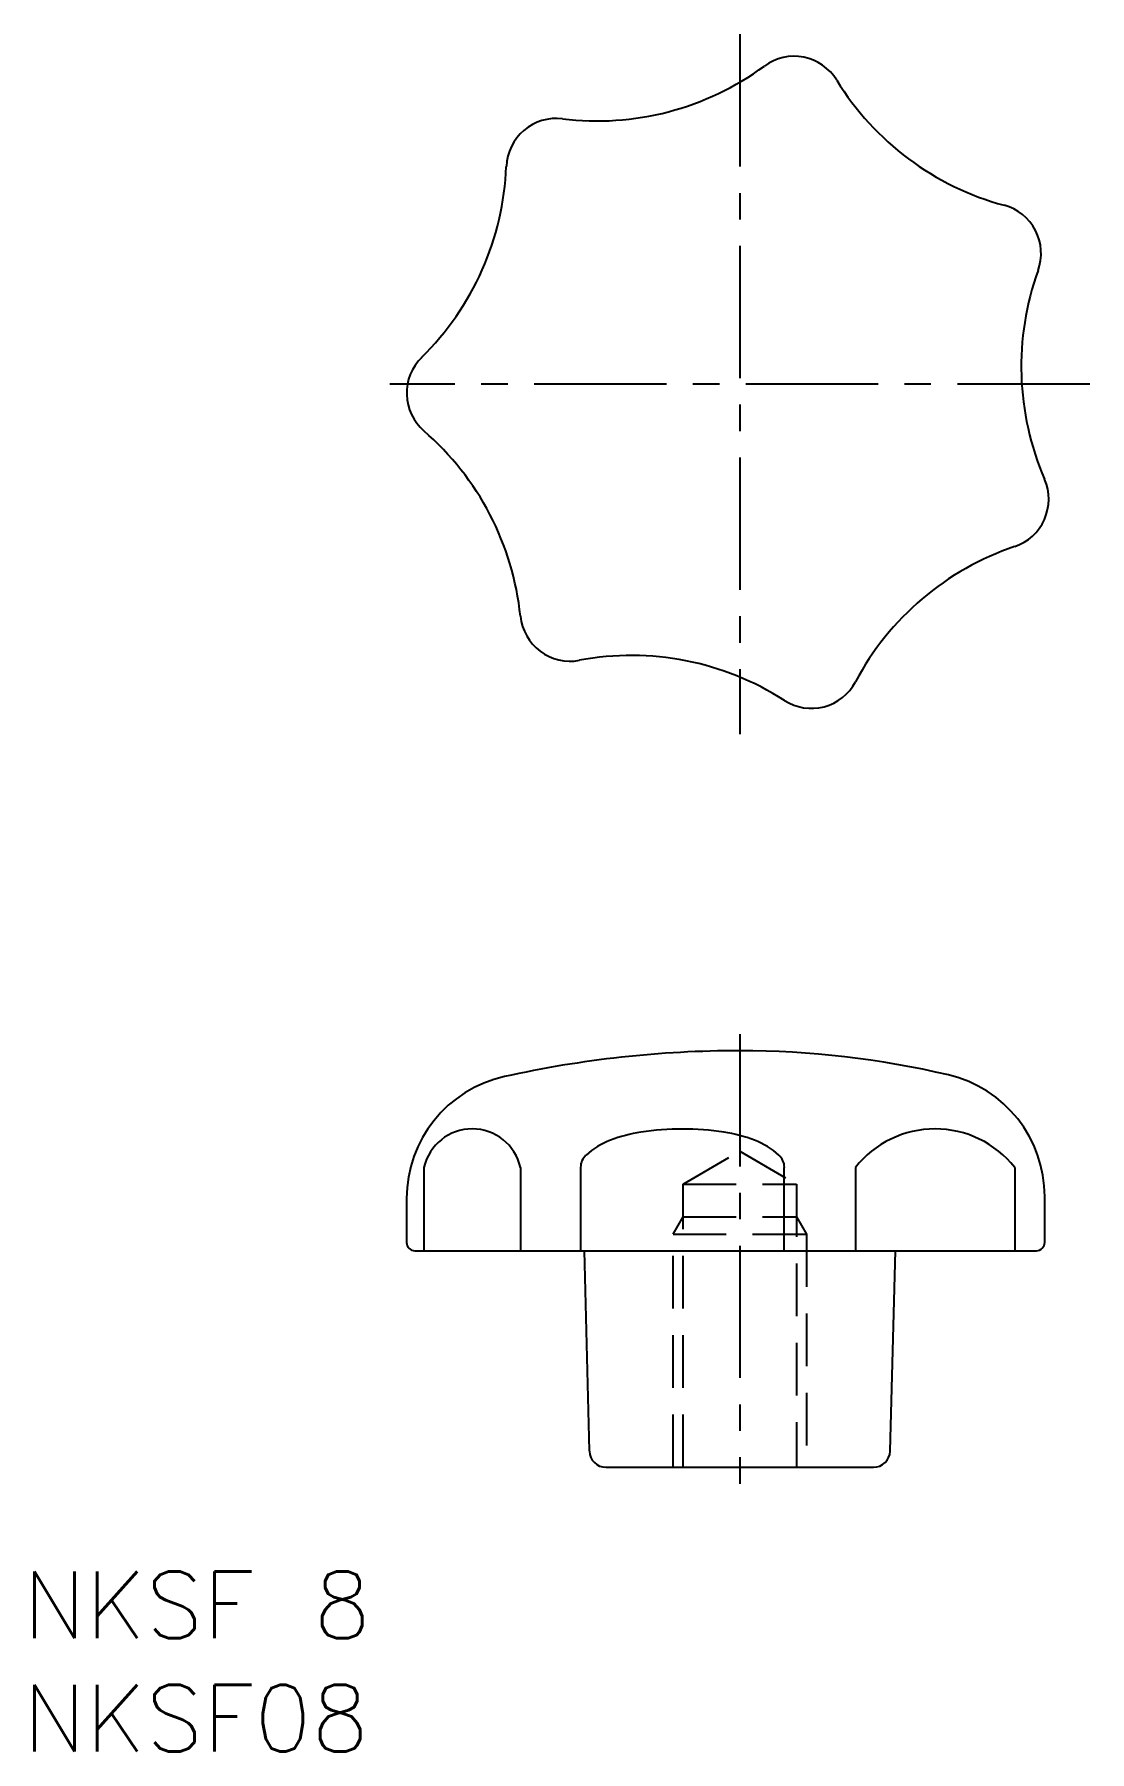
# Model space of a CAD drawing. Extents: x 71 to 134, y 107 to 210.
import ezdxf
from ezdxf.enums import TextEntityAlignment as Align

# ---------------------------------------------------------------- set-up
doc = ezdxf.new("R2010")
doc.units = 0
doc.header["$LTSCALE"] = 0.25
doc.linetypes.add('CENTER', pattern=[50.8, 31.75, -6.35, 6.35, -6.35])
doc.linetypes.add('DASHED', pattern=[19.05, 12.7, -6.35])
doc.layers.get('0').update_dxf_attribs({"linetype": 'CONTINUOUS'})
doc.layers.add('CENTER', color=1, linetype='CENTER')
doc.styles.get("Standard").update_dxf_attribs({"font": 'txt.shx'})

msp = doc.modelspace()

# ---------------------------------------------------------------- linework, layer by layer
at = {"color": 3, "linetype": 'DASHED'}
for p, q in [((109.48, 141.5), (112.88, 143.47)), ((112.88, 143.47), (116.28, 141.5)), ((109.48, 124.5), (109.48, 141.5)), ((109.48, 141.5), (116.28, 141.5)), ((116.28, 141.5), (116.28, 124.5)), ((108.88, 138.5), (109.48, 139.54)), ((109.48, 139.54), (116.28, 139.54)), ((116.28, 139.54), (116.88, 138.5)), ((108.88, 124.5), (108.88, 138.5)), ((108.88, 138.5), (116.88, 138.5)), ((116.88, 138.5), (116.88, 124.5))]:
    msp.add_line(p, q, dxfattribs=at)
at = {"color": 7, "linetype": 'CONTINUOUS'}
for p, q in [((93.92, 142.5), (93.92, 137.5)), ((99.71, 142.5), (99.71, 137.5)), ((103.33, 137.5), (103.33, 142.5)), ((115.55, 137.5), (115.55, 142.5)), ((119.82, 142.5), (119.82, 137.5)), ((129.38, 142.5), (129.38, 137.5)), ((92.88, 140.63), (92.88, 138)), ((131.18, 138), (131.18, 140.75)), ((93.38, 137.5), (130.68, 137.5)), ((103.54, 137.5), (103.85, 125.48)), ((121.9, 125.48), (122.22, 137.5)), ((104.85, 124.5), (120.9, 124.5))]:
    msp.add_line(p, q, dxfattribs=at)
for p, q in [((108.86, 124.5), (108.86, 124.5)), ((112.88, 124.5), (112.88, 124.5))]:
    msp.add_line(p, q)
for centre, radius, start, end in [((104.3, 222.3), 17, 263.0054, 306.2888), ((116.14, 206.18), 3, 31.5769, 126.2888), ((133.18, 216.65), 17, 211.5769, 254.8603), ((101.87, 202.45), 3, 83.0054, 177.7174), ((81.88, 203.25), 17, 314.434, 357.7174), ((127.96, 197.35), 3, 340.1483, 74.8603), ((146.77, 190.56), 17, 160.1483, 203.4317), ((95.89, 188.97), 3, 134.434, 229.146), ((82.8, 173.84), 17, 5.8626, 49.146), ((128.42, 182.6), 3, 288.7197, 23.4317), ((134.83, 163.66), 17, 108.7197, 152.0031), ((102.7, 175.88), 3, 185.8626, 280.5746), ((106.37, 156.22), 17, 57.2912, 100.5746), ((117.18, 173.05), 3, 237.2912, 332.0031), ((112.88, 84.5), 65, 90, 102.5559), ((112.87, 94.76), 54.74, 76.767, 89.9886), ((100.38, 140.63), 7.5, 102.5559, 180), ((123.68, 140.75), 7.5, 0.0286, 76.767), ((96.82, 141.84), 2.97, 12.8732, 167.1268), ((108.36, 135.51), 9.21, 98.859, 110.6204), ((109.44, 128.59), 16.21, 89.9999, 98.859), ((109.44, 128.59), 16.21, 81.141, 90.0001), ((124.6, 138.71), 6.1, 38.4212, 141.5788), ((106.73, 139.84), 4.58, 110.6205, 132.2528), ((112.15, 139.84), 4.58, 47.7472, 69.3795), ((104.31, 142.5), 0.985, 132.2528, 180), ((114.57, 142.5), 0.985, 0, 47.7472), ((93.38, 138), 0.5, 180, 270), ((130.68, 138), 0.5, 270, 0.0286), ((104.85, 125.5), 1, 181.5, 270), ((120.9, 125.5), 1, 270, 358.5)]:
    msp.add_arc(centre, radius, start, end, dxfattribs=at)
at = {"linetype": 'CONTINUOUS'}
msp.add_arc((110.52, 135.51), 9.21, 69.3796, 81.141, dxfattribs=at)
at = {"layer": 'CENTER', "color": 1, "linetype": 'CENTER'}
for p, q in [((112.88, 210.5), (112.88, 168.5)), ((133.88, 189.5), (91.88, 189.5)), ((112.88, 150.5), (112.88, 123.5))]:
    msp.add_line(p, q, dxfattribs=at)

# ---------------------------------------------------------------- texts
at = {"color": 7, "linetype": 'CONTINUOUS'}
for s, p in [('NKSF 8', (69.86, 116.24)), ('NKSF08', (69.86, 109.44))]:
    msp.add_text(s, height=4, dxfattribs=at).set_placement(p, align=Align.MIDDLE_LEFT)

doc.saveas('drawing.dxf')
